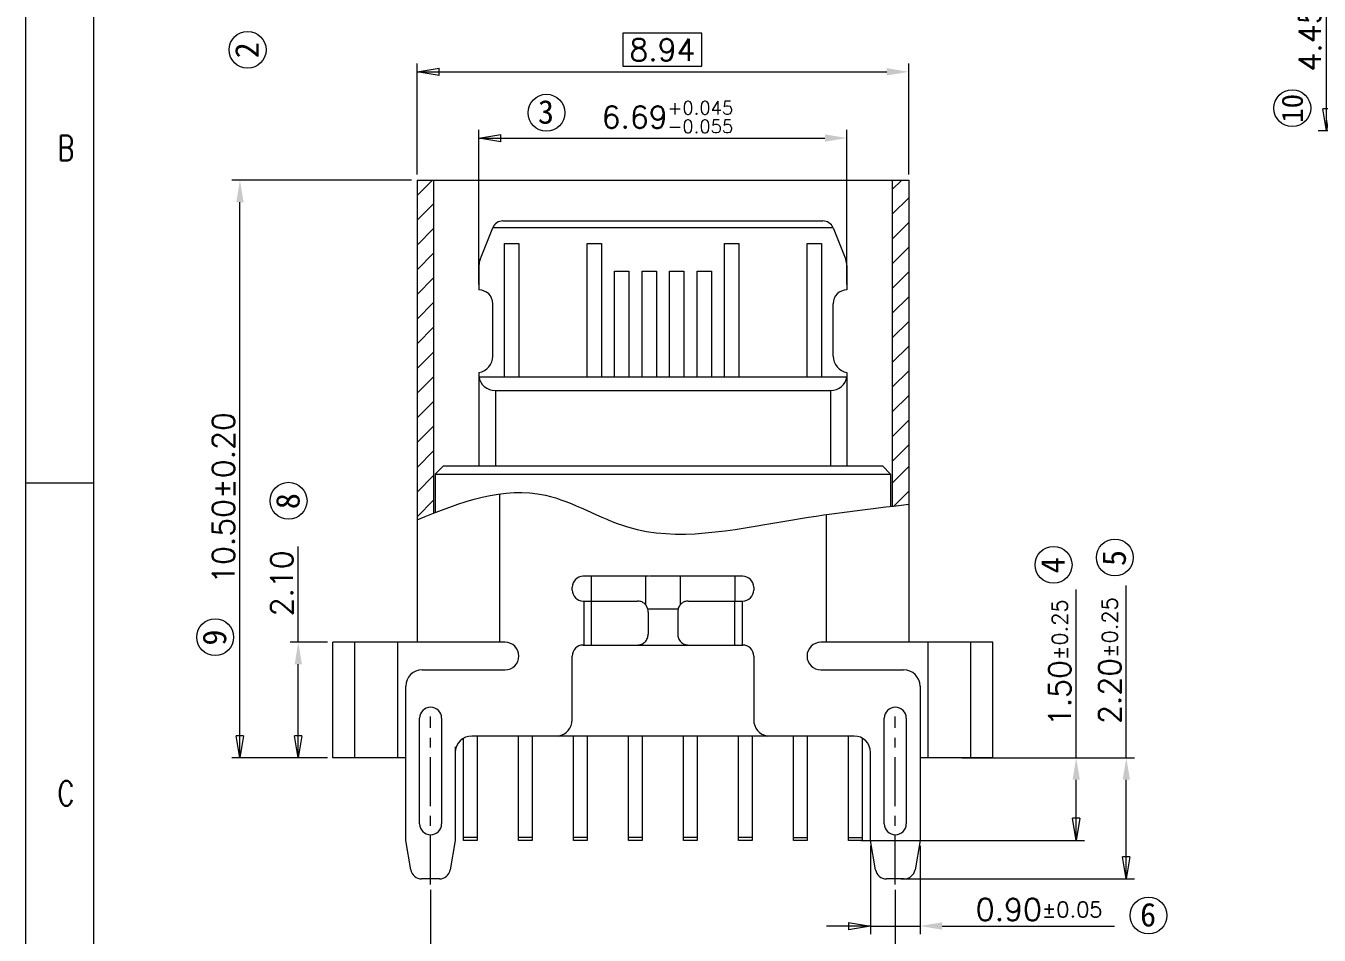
# Model space of a CAD drawing. Extents: x 2510 to 2656, y 707 to 760.
# Drawn here: x 2510.31 to 2533.83, y 725.77 to 742.3 of the extents above; entities that cross this region are included whole.
import ezdxf
from ezdxf.enums import TextEntityAlignment as Align

# ---------------------------------------------------------------- set-up
doc = ezdxf.new("R2010")
doc.units = 0
doc.header["$MEASUREMENT"] = 0
doc.linetypes.add('CENTER', pattern=[50.8, 31.75, -6.35, 6.35, -6.35])
doc.layers.get('0').update_dxf_attribs({"linetype": 'CONTINUOUS', "lineweight": 20})
doc.layers.get('Defpoints').update_dxf_attribs({"linetype": 'CONTINUOUS'})
doc.layers.add('HANBO', color=7, linetype='CONTINUOUS', lineweight=9)
doc.styles.add('ROMANS', font='ROMANS.SHX', dxfattribs={"bigfont": 'gbcbig.shx'})
doc.styles.get("Standard").update_dxf_attribs({"font": 'simplex.shx', "bigfont": 'gbcbig.shx'})
doc.styles.add('style2', font='')
doc.styles.get('style2').set_extended_font_data('SimSun')
doc.dimstyles.new('sd', dxfattribs={"dimtxt": 0.3, "dimasz": 0.25, "dimexe": 0.1, "dimexo": 0.1, "dimgap": 0.1, "dimtad": 1, "dimzin": 0, "dimdsep": 46, "dimtxsty": 'Standard', "dimblk1": 'CLOSED', "dimsah": 1, "dimcen": 0.09, "dimclrt": 2, "dimadec": 0, "dimazin": 0, "dimtp": 0.02, "dimtm": 0.02, "dimtfac": 0.7, "dimtofl": 0, "dimtmove": 0, "dimatfit": 3, "dimfxl": 1, "dimtolj": 1, "dimtzin": 0, "dimlwd": 0, "dimlwe": 0, "dimarcsym": 0})

# ---------------------------------------------------------------- blocks, each defined once
blk = doc.blocks.new('_Closed')
at = {"color": 0, "linetype": 'ByBlock', "lineweight": -2}
for p, q in [((-1, 0.167), (0, 0)), ((-1, 0.167), (-1, -0.167)), ((0, 0), (-1, -0.167)), ((0, 0), (-1, 0))]:
    blk.add_line(p, q, dxfattribs=at)
blk = doc.blocks.new('*D13')
at = {"color": 0, "lineweight": 0, "transparency": 16777216}
for p, q in [((2515.266, 731.097), (2515.266, 732.84)), ((2515.796, 731.097), (2515.116, 731.097)), ((2515.266, 729.397), (2515.266, 730.697)), ((2515.796, 728.997), (2515.116, 728.997))]:
    blk.add_line(p, q, dxfattribs=at)
at = {"color": 0, "transparency": 16777216}
blk.add_solid([(2515.2, 730.697), (2515.333, 730.697), (2515.266, 731.097)], dxfattribs=at)
at = {"layer": 'Defpoints', "color": 0, "transparency": 16777216}
for p in [(2515.266, 731.097), (2515.896, 731.097), (2515.896, 728.997)]:
    blk.add_point(p, dxfattribs=at)
at = {"color": 0, "lineweight": 0, "transparency": 16777216, "xscale": 0.4, "yscale": 0.4, "zscale": 0.4, "rotation": 270}
blk.add_blockref('_Closed', (2515.266, 728.997), dxfattribs=at)
at = {"color": 2, "transparency": 16777216, "insert": (2514.966, 732.168), "char_height": 0.4, "attachment_point": 5, "rotation": 90}
blk.add_mtext('\\A1;2.10', dxfattribs=at)
blk = doc.blocks.new('*D10')
at = {"color": 0, "lineweight": 0, "transparency": 16777216}
for p, q in [((2517.671, 726.597), (2517.671, 724.8)), ((2526.121, 726.597), (2526.121, 724.8)), ((2518.071, 724.95), (2525.721, 724.95)), ((2526.121, 724.95), (2529.736, 724.95))]:
    blk.add_line(p, q, dxfattribs=at)
at = {"color": 0, "transparency": 16777216}
blk.add_solid([(2525.721, 725.017), (2525.721, 724.884), (2526.121, 724.95)], dxfattribs=at)
at = {"layer": 'Defpoints', "color": 0, "transparency": 16777216}
for p in [(2517.671, 726.697), (2526.121, 726.697), (2526.121, 724.95)]:
    blk.add_point(p, dxfattribs=at)
at = {"color": 0, "lineweight": 0, "transparency": 16777216, "xscale": 0.4, "yscale": 0.4, "zscale": 0.4, "rotation": 180}
blk.add_blockref('_Closed', (2517.671, 724.95), dxfattribs=at)
at = {"color": 2, "transparency": 16777216, "insert": (2528.396, 725.25), "char_height": 0.4, "attachment_point": 5}
blk.add_mtext('\\A1;8.45{\\H0.28;±0.15}', dxfattribs=at)
blk = doc.blocks.new('*D11')
at = {"color": 0, "lineweight": 0, "transparency": 16777216}
for p, q in [((2525.671, 727.397), (2525.671, 725.789)), ((2526.571, 727.397), (2526.571, 725.789)), ((2525.271, 725.939), (2524.871, 725.939)), ((2525.671, 725.939), (2526.571, 725.939)), ((2526.971, 725.939), (2530.104, 725.939))]:
    blk.add_line(p, q, dxfattribs=at)
at = {"color": 0, "transparency": 16777216}
blk.add_solid([(2526.971, 726.006), (2526.971, 725.873), (2526.571, 725.939)], dxfattribs=at)
at = {"layer": 'Defpoints', "color": 0, "transparency": 16777216}
for p in [(2525.671, 727.497), (2526.571, 727.497), (2526.571, 725.939)]:
    blk.add_point(p, dxfattribs=at)
at = {"color": 0, "lineweight": 0, "transparency": 16777216, "xscale": 0.4, "yscale": 0.4, "zscale": 0.4}
blk.add_blockref('_Closed', (2525.671, 725.939), dxfattribs=at)
at = {"color": 2, "transparency": 16777216, "insert": (2528.737, 726.239), "char_height": 0.4, "attachment_point": 5}
blk.add_mtext('\\A1;0.90{\\H0.28;±0.05}', dxfattribs=at)
blk = doc.blocks.new('*D14')
at = {"color": 0, "lineweight": 0, "transparency": 16777216}
for p, q in [((2530.321, 728.997), (2530.321, 732.13)), ((2527.996, 728.997), (2530.471, 728.997)), ((2530.321, 727.197), (2530.321, 728.597)), ((2526.221, 726.797), (2530.471, 726.797))]:
    blk.add_line(p, q, dxfattribs=at)
at = {"color": 0, "transparency": 16777216}
blk.add_solid([(2530.254, 728.597), (2530.388, 728.597), (2530.321, 728.997)], dxfattribs=at)
at = {"layer": 'Defpoints', "color": 0, "transparency": 16777216}
for p in [(2527.896, 728.997), (2530.321, 728.997), (2526.121, 726.797)]:
    blk.add_point(p, dxfattribs=at)
at = {"color": 0, "lineweight": 0, "transparency": 16777216, "xscale": 0.4, "yscale": 0.4, "zscale": 0.4, "rotation": 270}
blk.add_blockref('_Closed', (2530.321, 726.797), dxfattribs=at)
at = {"color": 2, "transparency": 16777216, "insert": (2530.021, 730.764), "char_height": 0.4, "attachment_point": 5, "rotation": 90}
blk.add_mtext('\\A1;2.20{\\H0.28;±0.25}', dxfattribs=at)
blk = doc.blocks.new('*D15')
at = {"color": 0, "lineweight": 0, "transparency": 16777216}
for p, q in [((2529.41, 728.997), (2529.41, 732.054)), ((2527.333, 728.997), (2529.56, 728.997)), ((2529.41, 727.897), (2529.41, 728.597)), ((2525.496, 727.497), (2529.56, 727.497))]:
    blk.add_line(p, q, dxfattribs=at)
at = {"color": 0, "transparency": 16777216}
blk.add_solid([(2529.344, 728.597), (2529.477, 728.597), (2529.41, 728.997)], dxfattribs=at)
at = {"layer": 'Defpoints', "color": 0, "transparency": 16777216}
for p in [(2527.233, 728.997), (2529.41, 728.997), (2525.396, 727.497)]:
    blk.add_point(p, dxfattribs=at)
at = {"color": 0, "lineweight": 0, "transparency": 16777216, "xscale": 0.4, "yscale": 0.4, "zscale": 0.4, "rotation": 270}
blk.add_blockref('_Closed', (2529.41, 727.497), dxfattribs=at)
at = {"color": 2, "transparency": 16777216, "insert": (2529.11, 730.725), "char_height": 0.4, "attachment_point": 5, "rotation": 90}
blk.add_mtext('\\A1;1.50{\\H0.28;±0.25}', dxfattribs=at)
blk = doc.blocks.new('*D16')
at = {"color": 0, "lineweight": 0, "transparency": 16777216}
for p, q in [((2518.551, 737.602), (2518.551, 740.413)), ((2518.951, 740.263), (2524.841, 740.263)), ((2525.241, 737.602), (2525.241, 740.413))]:
    blk.add_line(p, q, dxfattribs=at)
at = {"color": 0, "transparency": 16777216}
blk.add_solid([(2524.841, 740.33), (2524.841, 740.197), (2525.241, 740.263)], dxfattribs=at)
at = {"layer": 'Defpoints', "color": 0, "transparency": 16777216}
for p in [(2525.241, 740.263), (2518.551, 737.502), (2525.241, 737.502)]:
    blk.add_point(p, dxfattribs=at)
at = {"color": 0, "lineweight": 0, "transparency": 16777216, "xscale": 0.4, "yscale": 0.4, "zscale": 0.4, "rotation": 180}
blk.add_blockref('_Closed', (2518.551, 740.263), dxfattribs=at)
at = {"color": 2, "transparency": 16777216, "insert": (2521.978, 740.643), "char_height": 0.4, "attachment_point": 5}
blk.add_mtext('\\A1;6.69{\\H0.24;\\S+0.045^ -0.055;}', dxfattribs=at)
blk = doc.blocks.new('*D9')
at = {"color": 0, "lineweight": 0, "transparency": 16777216}
for p, q in [((2517.326, 739.497), (2514.055, 739.497)), ((2514.205, 729.397), (2514.205, 739.097)), ((2515.796, 728.997), (2514.055, 728.997))]:
    blk.add_line(p, q, dxfattribs=at)
at = {"color": 0, "transparency": 16777216}
blk.add_solid([(2514.138, 739.097), (2514.272, 739.097), (2514.205, 739.497)], dxfattribs=at)
at = {"layer": 'Defpoints', "color": 0, "transparency": 16777216}
for p in [(2514.205, 739.497), (2517.426, 739.497), (2515.896, 728.997)]:
    blk.add_point(p, dxfattribs=at)
at = {"color": 0, "lineweight": 0, "transparency": 16777216, "xscale": 0.4, "yscale": 0.4, "zscale": 0.4, "rotation": 270}
blk.add_blockref('_Closed', (2514.205, 728.997), dxfattribs=at)
at = {"color": 2, "transparency": 16777216, "insert": (2513.905, 733.719), "char_height": 0.4, "attachment_point": 5, "rotation": 90}
blk.add_mtext('\\A1;10.50±0.20', dxfattribs=at)
blk = doc.blocks.new('*D12')
at = {"color": 0, "lineweight": 0, "transparency": 16777216}
for p, q in [((2522.605, 742.167), (2521.167, 742.167)), ((2521.167, 742.167), (2521.167, 741.567)), ((2522.605, 741.567), (2522.605, 742.167)), ((2517.426, 739.597), (2517.426, 741.617)), ((2517.826, 741.467), (2525.966, 741.467)), ((2521.167, 741.567), (2522.605, 741.567)), ((2526.366, 739.597), (2526.366, 741.617))]:
    blk.add_line(p, q, dxfattribs=at)
at = {"color": 0, "transparency": 16777216}
blk.add_solid([(2525.966, 741.534), (2525.966, 741.4), (2526.366, 741.467)], dxfattribs=at)
at = {"layer": 'Defpoints', "color": 0, "transparency": 16777216}
for p in [(2526.366, 741.467), (2517.426, 739.497), (2526.366, 739.497)]:
    blk.add_point(p, dxfattribs=at)
at = {"color": 0, "lineweight": 0, "transparency": 16777216, "xscale": 0.4, "yscale": 0.4, "zscale": 0.4, "rotation": 180}
blk.add_blockref('_Closed', (2517.426, 741.467), dxfattribs=at)
at = {"color": 2, "transparency": 16777216, "insert": (2521.886, 741.867), "char_height": 0.4, "attachment_point": 5}
blk.add_mtext('\\A1;8.94', dxfattribs=at)
blk = doc.blocks.new('*D27')
at = {"color": 0, "lineweight": 0, "transparency": 16777216}
for p, q in [((2536.057, 744.851), (2533.81, 744.851)), ((2533.96, 740.796), (2533.96, 744.451)), ((2535.162, 740.396), (2533.81, 740.396))]:
    blk.add_line(p, q, dxfattribs=at)
at = {"color": 0, "transparency": 16777216}
blk.add_solid([(2533.894, 744.451), (2534.027, 744.451), (2533.96, 744.851)], dxfattribs=at)
at = {"layer": 'Defpoints', "color": 0, "transparency": 16777216}
for p in [(2533.96, 744.851), (2536.157, 744.851), (2535.262, 740.396)]:
    blk.add_point(p, dxfattribs=at)
at = {"color": 0, "lineweight": 0, "transparency": 16777216, "xscale": 0.4, "yscale": 0.4, "zscale": 0.4, "rotation": 270}
blk.add_blockref('_Closed', (2533.96, 740.396), dxfattribs=at)
at = {"color": 2, "transparency": 16777216, "insert": (2533.66, 742.623), "char_height": 0.4, "attachment_point": 5, "rotation": 90}
blk.add_mtext('\\A1;4.45{\\H0.28;±0.10}', dxfattribs=at)

msp = doc.modelspace()

# ---------------------------------------------------------------- linework, layer by layer
at = {"color": 7, "linetype": 'Continuous'}
for p, q in [((2517.426, 739.497), (2517.426, 731.097)), ((2517.426, 739.497), (2526.366, 739.497)), ((2517.726, 739.497), (2517.726, 733.445)), ((2526.066, 739.497), (2526.066, 733.571)), ((2526.366, 739.497), (2526.366, 731.097)), ((2518.572, 738.055), (2518.803, 738.631)), ((2518.805, 738.638), (2524.986, 738.638)), ((2518.988, 738.757), (2524.803, 738.757)), ((2521.641, 738.758), (2521.651, 738.758)), ((2521.641, 738.638), (2521.651, 738.638)), ((2524.989, 738.631), (2525.219, 738.055)), ((2519.016, 735.922), (2519.016, 738.343)), ((2519.016, 738.343), (2519.276, 738.343)), ((2519.276, 738.343), (2519.276, 735.922)), ((2520.516, 735.922), (2520.516, 738.343)), ((2520.516, 738.343), (2520.776, 738.343)), ((2520.776, 738.343), (2520.776, 735.922)), ((2523.016, 735.922), (2523.016, 738.343)), ((2523.016, 738.343), (2523.276, 738.343)), ((2523.276, 738.343), (2523.276, 735.922)), ((2524.516, 735.922), (2524.516, 738.343)), ((2524.516, 738.343), (2524.776, 738.343)), ((2524.776, 738.343), (2524.776, 735.922)), ((2518.551, 737.944), (2518.551, 737.502)), ((2525.241, 737.944), (2525.241, 737.502)), ((2521.016, 735.922), (2521.016, 737.843)), ((2521.016, 737.843), (2521.276, 737.843)), ((2521.276, 737.843), (2521.276, 735.922)), ((2521.516, 735.922), (2521.516, 737.843)), ((2521.516, 737.843), (2521.776, 737.843)), ((2521.641, 737.843), (2521.651, 737.843)), ((2521.776, 737.843), (2521.776, 735.922)), ((2522.016, 735.922), (2522.016, 737.843)), ((2522.016, 737.843), (2522.276, 737.843)), ((2522.276, 737.843), (2522.276, 735.922)), ((2522.516, 735.922), (2522.516, 737.843)), ((2522.516, 737.843), (2522.776, 737.843)), ((2522.776, 737.843), (2522.776, 735.922)), ((2518.801, 736.298), (2518.801, 737.252)), ((2524.991, 736.298), (2524.991, 737.252)), ((2522.016, 736.589), (2522.016, 736.601)), ((2518.551, 736.002), (2518.551, 734.302)), ((2525.241, 736.002), (2525.241, 734.302)), ((2518.552, 735.922), (2525.24, 735.922)), ((2522.391, 735.922), (2522.401, 735.922)), ((2518.851, 735.672), (2518.851, 734.302)), ((2518.851, 735.672), (2524.941, 735.672)), ((2522.391, 735.672), (2522.401, 735.672)), ((2524.941, 735.672), (2524.941, 734.302)), ((2517.906, 734.302), (2517.756, 734.152)), ((2517.756, 734.152), (2526.036, 734.152)), ((2517.906, 734.302), (2525.886, 734.302)), ((2525.886, 734.302), (2526.036, 734.152)), ((2518.926, 733.793), (2518.926, 731.097)), ((2524.866, 733.417), (2524.866, 731.097)), ((2521.641, 732.297), (2520.446, 732.297)), ((2520.59, 732.297), (2520.59, 731.847)), ((2521.581, 732.297), (2521.581, 731.774)), ((2523.346, 732.297), (2521.651, 732.297)), ((2522.21, 732.297), (2522.21, 731.774)), ((2523.201, 732.297), (2523.201, 731.847)), ((2520.246, 732.047), (2520.246, 732.097)), ((2523.546, 732.097), (2523.546, 732.047)), ((2520.446, 731.847), (2521.435, 731.847)), ((2520.456, 731.847), (2520.456, 731.047)), ((2520.592, 731.847), (2520.592, 731.047)), ((2522.356, 731.847), (2523.346, 731.847)), ((2523.199, 731.847), (2523.199, 731.047)), ((2523.335, 731.847), (2523.335, 731.047)), ((2522.172, 731.697), (2521.62, 731.697)), ((2521.627, 731.647), (2521.627, 731.247)), ((2522.164, 731.647), (2522.164, 731.247)), ((2515.896, 728.997), (2515.896, 731.097)), ((2518.926, 731.097), (2515.896, 731.097)), ((2516.296, 728.997), (2516.296, 731.097)), ((2517.076, 728.997), (2517.076, 731.097)), ((2519.026, 731.097), (2517.426, 731.097)), ((2524.866, 731.097), (2524.766, 731.097)), ((2527.896, 731.097), (2524.866, 731.097)), ((2526.716, 728.997), (2526.716, 731.097)), ((2527.496, 728.997), (2527.496, 731.097)), ((2527.896, 728.997), (2527.896, 731.097)), ((2520.246, 729.689), (2520.246, 730.847)), ((2520.446, 731.047), (2523.346, 731.047)), ((2523.546, 730.847), (2523.546, 729.689)), ((2517.521, 730.597), (2519.026, 730.597)), ((2524.766, 730.597), (2526.271, 730.597)), ((2517.221, 727.497), (2517.221, 730.297)), ((2526.571, 730.297), (2526.571, 727.497)), ((2518.271, 727.497), (2518.271, 729.353)), ((2519.521, 729.393), (2518.421, 729.393)), ((2518.521, 729.393), (2518.521, 727.497)), ((2519.271, 727.497), (2519.271, 729.393)), ((2520.521, 729.393), (2519.521, 729.393)), ((2519.521, 729.393), (2519.521, 727.497)), ((2520.271, 727.497), (2520.271, 729.393)), ((2521.521, 729.393), (2520.521, 729.393)), ((2520.521, 729.393), (2520.521, 727.497)), ((2521.271, 727.497), (2521.271, 729.393)), ((2522.521, 729.393), (2521.521, 729.393)), ((2521.521, 729.393), (2521.521, 727.497)), ((2522.271, 727.497), (2522.271, 729.393)), ((2523.521, 729.393), (2522.521, 729.393)), ((2522.521, 729.393), (2522.521, 727.497)), ((2523.271, 727.497), (2523.271, 729.393)), ((2524.271, 729.393), (2523.521, 729.393)), ((2523.521, 729.393), (2523.521, 727.497)), ((2525.371, 729.393), (2524.271, 729.393)), ((2524.271, 727.497), (2524.271, 729.393)), ((2524.521, 729.393), (2524.521, 727.497)), ((2525.271, 727.497), (2525.271, 729.393)), ((2525.521, 729.353), (2525.521, 727.497)), ((2517.221, 728.997), (2515.896, 728.997)), ((2518.121, 729.093), (2518.121, 727.497)), ((2525.671, 727.497), (2525.671, 729.093)), ((2527.896, 728.997), (2526.571, 728.997)), ((2518.521, 727.547), (2518.271, 727.547)), ((2519.521, 727.547), (2519.271, 727.547)), ((2520.521, 727.547), (2520.271, 727.547)), ((2521.521, 727.547), (2521.271, 727.547)), ((2522.521, 727.547), (2522.271, 727.547)), ((2523.521, 727.547), (2523.271, 727.547)), ((2524.271, 727.547), (2524.521, 727.547)), ((2525.271, 727.547), (2525.521, 727.547)), ((2518.521, 727.497), (2518.271, 727.497)), ((2519.521, 727.497), (2519.271, 727.497)), ((2520.521, 727.497), (2520.271, 727.497)), ((2521.521, 727.497), (2521.271, 727.497)), ((2522.521, 727.497), (2522.271, 727.497)), ((2523.521, 727.497), (2523.271, 727.497)), ((2524.521, 727.497), (2524.271, 727.497)), ((2525.521, 727.497), (2525.271, 727.497)), ((2517.821, 726.797), (2517.521, 726.797)), ((2526.271, 726.797), (2525.971, 726.797))]:
    msp.add_line(p, q, dxfattribs=at)
at = {"color": 2}
for p, q in [((2517.426, 739.216), (2517.707, 739.497)), ((2526.066, 739.325), (2526.238, 739.497)), ((2517.426, 738.767), (2517.726, 739.067)), ((2526.066, 738.876), (2526.366, 739.176)), ((2517.426, 738.318), (2517.726, 738.618)), ((2526.066, 738.427), (2526.366, 738.727)), ((2517.426, 737.869), (2517.726, 738.169)), ((2526.066, 737.978), (2526.366, 738.278)), ((2517.426, 737.42), (2517.726, 737.72)), ((2526.066, 737.529), (2526.366, 737.829)), ((2517.426, 736.971), (2517.726, 737.271)), ((2526.066, 737.079), (2526.366, 737.379)), ((2526.066, 736.63), (2526.366, 736.93)), ((2517.426, 736.522), (2517.726, 736.822)), ((2526.066, 736.181), (2526.366, 736.481)), ((2517.426, 736.073), (2517.726, 736.373)), ((2526.066, 735.732), (2526.366, 736.032)), ((2517.426, 735.624), (2517.726, 735.924)), ((2526.066, 735.283), (2526.366, 735.583)), ((2517.426, 735.175), (2517.726, 735.475)), ((2526.066, 734.834), (2526.366, 735.134)), ((2517.426, 734.726), (2517.726, 735.026)), ((2517.426, 734.277), (2517.726, 734.577)), ((2526.066, 734.385), (2526.366, 734.685)), ((2517.426, 733.828), (2517.726, 734.128)), ((2526.066, 733.992), (2526.366, 734.292)), ((2517.426, 733.379), (2517.726, 733.679)), ((2526.098, 733.575), (2526.366, 733.843))]:
    msp.add_line(p, q, dxfattribs=at)
for p, q in [((2517.756, 734.152), (2517.756, 733.457)), ((2526.036, 734.152), (2526.036, 733.567))]:
    msp.add_line(p, q)
at = {"color": 7, "linetype": 'Continuous', "lineweight": 15}
for p, q in [((2517.471, 727.797), (2517.471, 729.717)), ((2517.871, 729.717), (2517.871, 727.797)), ((2525.921, 727.797), (2525.921, 729.717)), ((2526.321, 729.717), (2526.321, 727.797)), ((2518.121, 729.197), (2518.121, 727.497)), ((2526.571, 729.197), (2526.571, 727.497)), ((2517.312, 726.963), (2517.221, 727.497)), ((2518.121, 727.497), (2518.029, 726.963)), ((2525.762, 726.963), (2525.671, 727.497)), ((2526.571, 727.497), (2526.479, 726.963)), ((2517.832, 726.797), (2517.509, 726.797)), ((2526.282, 726.797), (2525.959, 726.797))]:
    msp.add_line(p, q, dxfattribs=at)
at = {"color": 240, "linetype": 'CENTER', "ltscale": 0.027989}
for p, q in [((2517.671, 726.697), (2517.671, 729.747)), ((2526.121, 726.697), (2526.121, 729.747))]:
    msp.add_line(p, q, dxfattribs=at)
at = {"color": 7, "linetype": 'Continuous'}
for centre, radius, start, end in [((2518.988, 738.557), 0.2, 90, 158.1986), ((2524.803, 738.557), 0.2, 21.8014, 90), ((2518.851, 737.943), 0.3, 158.1986, 180), ((2524.941, 737.943), 0.3, 0, 21.8014), ((2518.551, 737.252), 0.25, 0, 90), ((2525.241, 737.252), 0.25, 90, 180), ((2518.501, 736.298), 0.3, 279.5941, 0), ((2525.291, 736.298), 0.3, 180, 260.4059), ((2520.446, 732.097), 0.2, 90, 180), ((2523.346, 732.097), 0.2, 0, 90), ((2520.446, 732.047), 0.2, 180, 270), ((2523.346, 732.047), 0.2, 270, 0), ((2521.419, 731.647), 0.209, 0.0398, 14.0194), ((2522.373, 731.647), 0.209, 165.9806, 179.9602), ((2519.026, 730.847), 0.25, 270, 90), ((2524.766, 730.847), 0.25, 90, 270), ((2520.446, 730.847), 0.2, 90, 180), ((2523.346, 730.847), 0.2, 0, 90), ((2517.521, 730.297), 0.3, 90, 180), ((2526.271, 730.297), 0.3, 0, 90), ((2519.946, 729.689), 0.3, 279.5941, 360), ((2523.846, 729.689), 0.3, 180, 260.4059), ((2518.421, 729.093), 0.3, 90, 180), ((2525.371, 729.093), 0.3, 0, 90)]:
    msp.add_arc(centre, radius, start, end, dxfattribs=at)
at = {"color": 7, "linetype": 'Continuous', "lineweight": 15}
for centre, start, end in [((2517.671, 729.717), 0, 180), ((2526.121, 729.717), 0, 180), ((2517.671, 727.797), 180, 0), ((2526.121, 727.797), 180, 0), ((2517.509, 726.997), 189.7276, 270), ((2517.832, 726.997), 270, 350.2724), ((2525.959, 726.997), 189.7276, 270), ((2526.282, 726.997), 270, 350.2724)]:
    msp.add_arc(centre, 0.2, start, end, dxfattribs=at)
at = {"color": 7, "linetype": 'Continuous'}
for centre, start_param, end_param in [((2518.851, 735.945), -3.058163, -1.570796), ((2524.941, 735.945), -1.570796, -0.08343)]:
    msp.add_ellipse(centre, major_axis=(0.3, 0), ratio=0.909091, start_param=start_param, end_param=end_param, dxfattribs=at)
msp.add_open_spline([(2517.426, 733.322), (2518.22, 733.654), (2519.537, 734.124), (2521.609, 732.794), (2523.938, 733.317), (2525.621, 733.518), (2526.366, 733.607)], degree=3, knots=[0.30341, 0.30341, 0.30341, 0.30341, 2.697852, 4.298878, 7.160646, 9.433905, 9.433905, 9.433905, 9.433905])
for points, knots in [([(2521.621, 731.697), (2521.616, 731.718), (2521.598, 731.759), (2521.555, 731.808), (2521.498, 731.84), (2521.456, 731.847), (2521.435, 731.847)], [0, 0, 0, 0, 0.254181, 0.505446, 0.753677, 1, 1, 1, 1]), ([(2522.356, 731.847), (2522.335, 731.847), (2522.293, 731.84), (2522.236, 731.808), (2522.193, 731.759), (2522.175, 731.718), (2522.17, 731.697)], [0, 0, 0, 0, 0.246323, 0.494554, 0.745819, 1, 1, 1, 1]), ([(2521.435, 731.047), (2521.46, 731.047), (2521.511, 731.057), (2521.575, 731.102), (2521.617, 731.169), (2521.627, 731.221), (2521.627, 731.247)], [0, 0, 0, 0, 0.245578, 0.493727, 0.745548, 1, 1, 1, 1]), ([(2522.164, 731.247), (2522.164, 731.221), (2522.174, 731.169), (2522.216, 731.102), (2522.28, 731.057), (2522.331, 731.047), (2522.356, 731.047)], [0, 0, 0, 0, 0.254452, 0.506273, 0.754422, 1, 1, 1, 1])]:
    msp.add_open_spline(points, degree=3, knots=knots, dxfattribs=at)
at = {"layer": 'HANBO'}
msp.add_line((2511.548, 733.989), (2510.313, 733.989), dxfattribs=at)
at = {"layer": 'HANBO', "linetype": 'Continuous', "lineweight": 0}
for points in [[(2510.313, 758.681), (2579.905, 758.681), (2579.905, 709.298), (2510.313, 709.298)], [(2511.548, 757.446), (2578.671, 757.446), (2578.673, 710.532), (2511.548, 710.532)]]:
    msp.add_lwpolyline(points, close=True, dxfattribs=at)
at = {"layer": 'HANBO', "color": 3, "ltscale": 2}
for centre in [(2514.345, 741.866), (2519.778, 740.723), (2533.339, 740.805), (2515.09, 733.67), (2530.113, 732.637), (2528.999, 732.505), (2513.756, 731.19), (2530.725, 726.131)]:
    msp.add_circle(centre, 0.335, dxfattribs=at)

# ---------------------------------------------------------------- texts
at = {"color": 3, "style": 'style2'}
for s, height, p in [('2', 0.43, (2514.546, 741.712)), ('10', 0.3866, (2533.531, 740.539)), ('8', 0.43, (2515.29, 733.516)), ('5', 0.43, (2530.313, 732.483)), ('4', 0.43, (2529.199, 732.35)), ('9', 0.43, (2513.956, 731.036))]:
    msp.add_text(s, height=height, rotation=90, dxfattribs=at).set_placement(p)
for s, p in [('3', (2519.623, 740.523)), ('6', (2530.571, 725.931))]:
    msp.add_text(s, height=0.43, dxfattribs=at).set_placement(p)
at = {"layer": 'HANBO', "style": 'ROMANS', "width": 0.75}
for s, p in [('B', (2511.041, 739.853)), ('C', (2511.041, 728.125))]:
    msp.add_text(s, height=0.453, dxfattribs=at).set_placement(p, align=Align.CENTER)

# ---------------------------------------------------------------- dimensions: what is measured, and where the dimension line sits
at = {"color": 2}
dim = msp.add_linear_dim(base=(2533.960248744, 744.850944871), p1=(2535.262192587, 740.395944872), p2=(2536.157192586, 744.850944871), angle=90, dimstyle='sd', override={"dimtxt": 0.4, "dimasz": 0.4, "dimexe": 0.15, "dimtol": 1, "dimtp": 0.1, "dimtm": 0.1, "dimtofl": 1, "dimfxl": 0.5, "dimtfillclr": 2, "dimarcsym": 1}, dxfattribs=at)
dim.commit()
dim.dimension.update_dxf_attribs({"geometry": '*D27', "text_midpoint": (2533.660248744, 742.623444871)})
for base, p1, p2, override, picture, middle in [((2526.366, 741.467), (2517.426, 739.497), (2526.366, 739.497), {"dimtxt": 0.4, "dimasz": 0.4, "dimexe": 0.15, "dimgap": -0.1, "dimtp": 0.1, "dimtm": 0.1, "dimtofl": 1, "dimfxl": 0.5, "dimtfillclr": 2, "dimarcsym": 1}, '*D12', (2521.886, 741.467)), ((2525.241, 740.263), (2518.551, 737.502), (2525.241, 737.502), {"dimtxt": 0.4, "dimasz": 0.4, "dimexe": 0.15, "dimgap": 0.1, "dimtol": 1, "dimlim": 0, "dimtp": 0.045, "dimtm": 0.055, "dimtfac": 0.6, "dimtdec": 3, "dimtofl": 1, "dimfxl": 0.5, "dimtfillclr": 2, "dimtolj": 1, "dimarcsym": 1}, '*D16', (2521.978, 740.263)), ((2526.571, 725.939), (2525.671, 727.497), (2526.571, 727.497), {"dimtxt": 0.4, "dimasz": 0.4, "dimexe": 0.15, "dimtol": 1, "dimtp": 0.05, "dimtm": 0.05, "dimtofl": 1, "dimfxl": 0.5, "dimtfillclr": 2, "dimarcsym": 1}, '*D11', (2528.737, 725.939)), ((2526.121, 724.95), (2517.671, 726.697), (2526.121, 726.697), {"dimtxt": 0.4, "dimasz": 0.4, "dimexe": 0.15, "dimtol": 1, "dimtp": 0.15, "dimtm": 0.15, "dimtofl": 1, "dimfxl": 0.5, "dimtfillclr": 2, "dimarcsym": 1}, '*D10', (2528.396, 724.95))]:
    dim = msp.add_linear_dim(base=base, p1=p1, p2=p2, dimstyle='sd', override=override, dxfattribs=at)
    dim.commit()
    dim.dimension.update_dxf_attribs({"geometry": picture, "text_midpoint": middle, "dimtype": 160})
for base, p1, p2, override, picture, middle in [((2514.205, 739.497), (2515.896, 728.997), (2517.426, 739.497), {"dimtxt": 0.4, "dimasz": 0.4, "dimexe": 0.15, "dimgap": 0.1, "dimtol": 1, "dimlim": 0, "dimtp": 0.2, "dimtm": 0.2, "dimtfac": 1, "dimtdec": 2, "dimtofl": 1, "dimfxl": 0.5, "dimtfillclr": 2, "dimtolj": 1, "dimarcsym": 1}, '*D9', (2514.205, 733.719)), ((2515.266, 731.097), (2515.896, 728.997), (2515.896, 731.097), {"dimtxt": 0.4, "dimasz": 0.4, "dimexe": 0.15, "dimtp": 0.1, "dimtm": 0.1, "dimtofl": 1, "dimfxl": 0.5, "dimtfillclr": 2, "dimarcsym": 1}, '*D13', (2515.266, 732.168)), ((2529.41, 728.997), (2525.396, 727.497), (2527.233, 728.997), {"dimtxt": 0.4, "dimasz": 0.4, "dimexe": 0.15, "dimtol": 1, "dimtp": 0.25, "dimtm": 0.25, "dimtofl": 1, "dimfxl": 0.5, "dimtfillclr": 2, "dimarcsym": 1}, '*D15', (2529.41, 730.725)), ((2530.321, 728.997), (2526.121, 726.797), (2527.896, 728.997), {"dimtxt": 0.4, "dimasz": 0.4, "dimexe": 0.15, "dimtol": 1, "dimtp": 0.25, "dimtm": 0.25, "dimtofl": 1, "dimfxl": 0.5, "dimtfillclr": 2, "dimarcsym": 1}, '*D14', (2530.321, 730.764))]:
    dim = msp.add_linear_dim(base=base, p1=p1, p2=p2, angle=90, dimstyle='sd', override=override, dxfattribs=at)
    dim.commit()
    dim.dimension.update_dxf_attribs({"geometry": picture, "text_midpoint": middle, "dimtype": 160})

doc.saveas('drawing.dxf')
